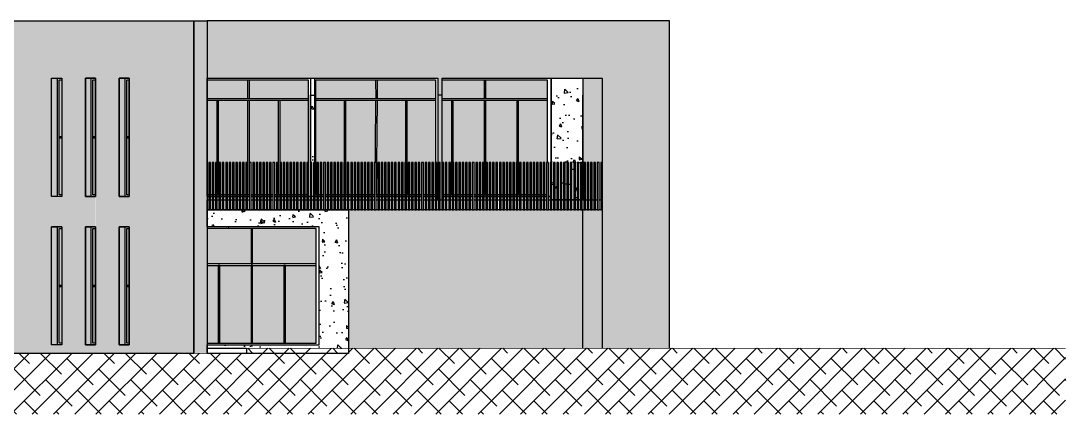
# Model space of a CAD drawing. Header units: metres. Extents: x 2618 to 2886, y 1654 to 1931.
# Drawn here: x 2730.78 to 2761.72, y 1656.35 to 1668 of the extents above; entities that cross this region are included whole.
import ezdxf

# ---------------------------------------------------------------- set-up
doc = ezdxf.new("R2010")
doc.units = ezdxf.units.M
for name, color, linetype in [('A-ELEV0', 7, 'Continuous'), ('A-ELEV3', 2, 'Continuous'), ('A-ELEV5', 5, 'Continuous'), ('A-ELEV7', 8, 'Continuous'), ('A-ELEV8', 9, 'Continuous'), ('A-PATT+', 8, 'Continuous')]:
    doc.layers.add(name, color=color, linetype=linetype)

# ---------------------------------------------------------------- blocks, each defined once
blk = doc.blocks.new('A$C8937a6e4')
blk.add_wipeout([(0.05, 1.4), (0, 1.4), (0, 0), (0.05, 0)]).dxf.layer = 'A-ELEV5'
at = {"layer": 'A-ELEV5'}
blk.add_lwpolyline([(0.05, 1.4), (0, 1.4), (0, 0), (0.05, 0)], close=True, dxfattribs=at)
blk = doc.blocks.new('A$Cb3e85150')
at = {"layer": 'A-ELEV5'}
blk.add_blockref('A$C8937a6e4', (0, 0), dxfattribs=at)
blk.add_blockref('A$C8937a6e4', (0.1, 0), dxfattribs=at)
blk.add_blockref('A$C8937a6e4', (0.2, 0), dxfattribs=at)
blk.add_blockref('A$C8937a6e4', (0.3, 0), dxfattribs=at)
blk.add_blockref('A$C8937a6e4', (0.4, 0), dxfattribs=at)
blk.add_blockref('A$C8937a6e4', (0.5, 0), dxfattribs=at)
blk.add_blockref('A$C8937a6e4', (0.6, 0), dxfattribs=at)
blk.add_blockref('A$C8937a6e4', (0.7, 0), dxfattribs=at)
blk.add_blockref('A$C8937a6e4', (0.8, 0), dxfattribs=at)
blk.add_blockref('A$C8937a6e4', (0.9, 0), dxfattribs=at)
blk.add_blockref('A$C8937a6e4', (1, 0), dxfattribs=at)
blk.add_blockref('A$C8937a6e4', (1.1, 0), dxfattribs=at)
blk.add_blockref('A$C8937a6e4', (1.2, 0), dxfattribs=at)
blk.add_blockref('A$C8937a6e4', (1.3, 0), dxfattribs=at)
blk.add_blockref('A$C8937a6e4', (1.4, 0), dxfattribs=at)
blk.add_blockref('A$C8937a6e4', (1.5, 0), dxfattribs=at)
blk.add_blockref('A$C8937a6e4', (1.6, 0), dxfattribs=at)
blk.add_blockref('A$C8937a6e4', (1.7, 0), dxfattribs=at)
blk.add_blockref('A$C8937a6e4', (1.8, 0), dxfattribs=at)
blk.add_blockref('A$C8937a6e4', (1.9, 0), dxfattribs=at)
blk.add_blockref('A$C8937a6e4', (2, 0), dxfattribs=at)
blk.add_blockref('A$C8937a6e4', (2.1, 0), dxfattribs=at)
blk.add_blockref('A$C8937a6e4', (2.2, 0), dxfattribs=at)
blk.add_blockref('A$C8937a6e4', (2.3, 0), dxfattribs=at)
blk.add_blockref('A$C8937a6e4', (2.4, 0), dxfattribs=at)
blk.add_blockref('A$C8937a6e4', (2.5, 0), dxfattribs=at)
blk.add_blockref('A$C8937a6e4', (2.6, 0), dxfattribs=at)
blk.add_blockref('A$C8937a6e4', (2.7, 0), dxfattribs=at)
blk.add_blockref('A$C8937a6e4', (2.8, 0), dxfattribs=at)
blk.add_blockref('A$C8937a6e4', (2.9, 0), dxfattribs=at)
blk.add_blockref('A$C8937a6e4', (3, 0), dxfattribs=at)
blk.add_blockref('A$C8937a6e4', (3.1, 0), dxfattribs=at)
blk.add_blockref('A$C8937a6e4', (3.2, 0), dxfattribs=at)
blk.add_blockref('A$C8937a6e4', (3.3, 0), dxfattribs=at)
blk.add_blockref('A$C8937a6e4', (3.4, 0), dxfattribs=at)
blk.add_blockref('A$C8937a6e4', (3.5, 0), dxfattribs=at)
blk.add_blockref('A$C8937a6e4', (3.6, 0), dxfattribs=at)
blk.add_blockref('A$C8937a6e4', (3.7, 0), dxfattribs=at)
blk.add_blockref('A$C8937a6e4', (3.8, 0), dxfattribs=at)
blk.add_blockref('A$C8937a6e4', (3.9, 0), dxfattribs=at)
blk.add_blockref('A$C8937a6e4', (4, 0), dxfattribs=at)
blk.add_blockref('A$C8937a6e4', (4.1, 0), dxfattribs=at)
blk.add_blockref('A$C8937a6e4', (4.2, 0), dxfattribs=at)
blk.add_blockref('A$C8937a6e4', (4.3, 0), dxfattribs=at)
blk.add_blockref('A$C8937a6e4', (4.4, 0), dxfattribs=at)
blk.add_blockref('A$C8937a6e4', (4.5, 0), dxfattribs=at)
blk.add_blockref('A$C8937a6e4', (4.6, 0), dxfattribs=at)
blk.add_blockref('A$C8937a6e4', (4.7, 0), dxfattribs=at)
blk.add_blockref('A$C8937a6e4', (4.8, 0), dxfattribs=at)
blk.add_blockref('A$C8937a6e4', (4.9, 0), dxfattribs=at)
blk.add_blockref('A$C8937a6e4', (5.001, 0), dxfattribs=at)
blk.add_blockref('A$C8937a6e4', (5.101, 0), dxfattribs=at)
blk.add_blockref('A$C8937a6e4', (5.201, 0), dxfattribs=at)
blk.add_blockref('A$C8937a6e4', (5.301, 0), dxfattribs=at)
blk.add_blockref('A$C8937a6e4', (5.401, 0), dxfattribs=at)
blk.add_blockref('A$C8937a6e4', (5.501, 0), dxfattribs=at)
blk.add_blockref('A$C8937a6e4', (5.601, 0), dxfattribs=at)
blk.add_blockref('A$C8937a6e4', (5.701, 0), dxfattribs=at)
blk.add_blockref('A$C8937a6e4', (5.801, 0), dxfattribs=at)
blk.add_blockref('A$C8937a6e4', (5.901, 0), dxfattribs=at)
blk.add_blockref('A$C8937a6e4', (6.001, 0), dxfattribs=at)
blk.add_blockref('A$C8937a6e4', (6.101, 0), dxfattribs=at)
blk.add_blockref('A$C8937a6e4', (6.201, 0), dxfattribs=at)
blk.add_blockref('A$C8937a6e4', (6.301, 0), dxfattribs=at)
blk.add_blockref('A$C8937a6e4', (6.401, 0), dxfattribs=at)
blk.add_blockref('A$C8937a6e4', (6.501, 0), dxfattribs=at)
blk.add_blockref('A$C8937a6e4', (6.601, 0), dxfattribs=at)
blk.add_blockref('A$C8937a6e4', (6.701, 0), dxfattribs=at)
blk.add_blockref('A$C8937a6e4', (6.801, 0), dxfattribs=at)
blk.add_blockref('A$C8937a6e4', (6.901, 0), dxfattribs=at)
blk.add_blockref('A$C8937a6e4', (7.001, 0), dxfattribs=at)
blk.add_blockref('A$C8937a6e4', (7.101, 0), dxfattribs=at)
blk.add_blockref('A$C8937a6e4', (7.201, 0), dxfattribs=at)
blk.add_blockref('A$C8937a6e4', (7.301, 0), dxfattribs=at)
blk.add_blockref('A$C8937a6e4', (7.401, 0), dxfattribs=at)
blk.add_blockref('A$C8937a6e4', (7.501, 0), dxfattribs=at)
blk.add_blockref('A$C8937a6e4', (7.601, 0), dxfattribs=at)
blk.add_blockref('A$C8937a6e4', (7.701, 0), dxfattribs=at)
blk.add_blockref('A$C8937a6e4', (7.801, 0), dxfattribs=at)
blk.add_blockref('A$C8937a6e4', (7.901, 0), dxfattribs=at)
blk.add_blockref('A$C8937a6e4', (8.001, 0), dxfattribs=at)
blk.add_blockref('A$C8937a6e4', (8.101, 0), dxfattribs=at)
blk.add_blockref('A$C8937a6e4', (8.201, 0), dxfattribs=at)
blk.add_blockref('A$C8937a6e4', (8.301, 0), dxfattribs=at)
blk.add_blockref('A$C8937a6e4', (8.401, 0), dxfattribs=at)
blk.add_blockref('A$C8937a6e4', (8.501, 0), dxfattribs=at)
blk.add_blockref('A$C8937a6e4', (8.601, 0), dxfattribs=at)
blk.add_blockref('A$C8937a6e4', (8.701, 0), dxfattribs=at)
blk.add_blockref('A$C8937a6e4', (8.801, 0), dxfattribs=at)
blk.add_blockref('A$C8937a6e4', (8.901, 0), dxfattribs=at)
blk.add_blockref('A$C8937a6e4', (9.001, 0), dxfattribs=at)
blk.add_blockref('A$C8937a6e4', (9.101, 0), dxfattribs=at)
blk.add_blockref('A$C8937a6e4', (9.201, 0), dxfattribs=at)
blk.add_blockref('A$C8937a6e4', (9.301, 0), dxfattribs=at)
blk.add_blockref('A$C8937a6e4', (9.401, 0), dxfattribs=at)
blk.add_blockref('A$C8937a6e4', (9.501, 0), dxfattribs=at)
blk.add_blockref('A$C8937a6e4', (9.601, 0), dxfattribs=at)
blk.add_blockref('A$C8937a6e4', (9.701, 0), dxfattribs=at)
blk.add_blockref('A$C8937a6e4', (9.801, 0), dxfattribs=at)
blk.add_blockref('A$C8937a6e4', (9.901, 0), dxfattribs=at)
blk.add_blockref('A$C8937a6e4', (10.001, 0), dxfattribs=at)
blk.add_blockref('A$C8937a6e4', (10.101, 0), dxfattribs=at)
blk.add_blockref('A$C8937a6e4', (10.201, 0), dxfattribs=at)
blk.add_blockref('A$C8937a6e4', (10.301, 0), dxfattribs=at)
blk.add_blockref('A$C8937a6e4', (10.401, 0), dxfattribs=at)
blk.add_blockref('A$C8937a6e4', (10.501, 0), dxfattribs=at)
blk.add_blockref('A$C8937a6e4', (10.601, 0), dxfattribs=at)
blk.add_blockref('A$C8937a6e4', (10.701, 0), dxfattribs=at)
blk.add_blockref('A$C8937a6e4', (10.801, 0), dxfattribs=at)
blk.add_blockref('A$C8937a6e4', (10.901, 0), dxfattribs=at)
blk.add_blockref('A$C8937a6e4', (11.001, 0), dxfattribs=at)
blk.add_blockref('A$C8937a6e4', (11.101, 0), dxfattribs=at)
blk.add_blockref('A$C8937a6e4', (11.201, 0), dxfattribs=at)
blk.add_blockref('A$C8937a6e4', (11.301, 0), dxfattribs=at)
blk.add_blockref('A$C8937a6e4', (11.401, 0), dxfattribs=at)
blk.add_blockref('A$C8937a6e4', (11.501, 0), dxfattribs=at)
blk.add_blockref('A$C8937a6e4', (11.601, 0), dxfattribs=at)
blk = doc.blocks.new('A$C2961c447')
blk.add_wipeout([(0.05, 1.725), (0.05, 1.775), (0.127, 1.775), (0.127, 1.725)]).dxf.layer = 'A-ELEV5'
at = {"layer": 'A-ELEV5', "transparency": 33554457}
h = blk.add_hatch(color=256, dxfattribs=at)
h.dxf.hatch_style = 1
h.paths.add_polyline_path([(0.127, 3.45), (0.05, 3.45), (0.05, 1.775), (0.127, 1.775)])
h.paths.add_polyline_path([(0.127, 1.725), (0.05, 1.725), (0.05, 0.05), (0.127, 0.05)])
blk.add_wipeout([(0, 0.05), (0, 0), (0.127, 0), (0.127, 3.5), (0, 3.5), (0, 3.45), (0.127, 3.45), (0.127, 0.05), (0.05, 0.05), (0.05, 3.45), (0, 3.45)]).dxf.layer = 'A-ELEV5'
at = {"layer": 'A-ELEV5'}
for points in [[(0, 3.5), (0.127, 3.5), (0.127, 0), (0, 0)], [(0.05, 3.45), (0.127, 3.45), (0.127, 0.05), (0.05, 0.05)], [(0.05, 1.725), (0.05, 1.775), (0.127, 1.775), (0.127, 1.725)]]:
    blk.add_lwpolyline(points, close=True, dxfattribs=at)
blk = doc.blocks.new('A$C8b5fee9b')
blk.add_wipeout([(4.406, 2.35), (4.406, 2.4), (1.178, 2.4), (1.178, 2.35)]).dxf.layer = 'A-ELEV5'
blk.add_wipeout([(4.499, 0.05), (4.499, 0), (1.178, 0), (1.178, 3.5), (4.499, 3.5), (4.499, 3.45), (1.178, 3.45), (1.178, 0.05), (4.406, 0.05), (4.406, 3.45), (4.499, 3.45)]).dxf.layer = 'A-ELEV5'
at = {"layer": 'A-ELEV5', "transparency": 33554457}
h = blk.add_hatch(color=256, dxfattribs=at)
h.dxf.hatch_style = 1
h.paths.add_polyline_path([(2.479, 3.45), (1.178, 3.45), (1.178, 2.4), (2.479, 2.4)])
h.paths.add_polyline_path([(4.406, 3.45), (2.523, 3.45), (2.523, 2.4), (4.406, 2.4)])
h.paths.add_polyline_path([(4.406, 2.35), (3.497, 2.35), (3.497, 0.05), (4.406, 0.05)])
h.paths.add_polyline_path([(3.453, 2.35), (2.523, 2.35), (2.523, 0.05), (3.453, 0.05)])
h.paths.add_polyline_path([(2.479, 2.35), (1.549, 2.35), (1.549, 0.05), (2.479, 0.05)])
h.paths.add_polyline_path([(1.505, 2.35), (1.178, 2.35), (1.178, 0.05), (1.505, 0.05)])
at = {"layer": 'A-ELEV5'}
for points in [[(4.406, 3.45), (1.178, 3.45), (1.178, 0.05), (4.406, 0.05)], [(4.406, 2.35), (4.406, 2.4), (1.178, 2.4), (1.178, 2.35)], [(1.549, 2.35), (1.505, 2.35), (1.505, 0.05), (1.549, 0.05)]]:
    blk.add_lwpolyline(points, close=True, dxfattribs=at)
for points in [[(2.523, 2.35), (2.479, 2.35), (2.479, 0.05), (2.523, 0.05)], [(3.497, 2.35), (3.453, 2.35), (3.453, 0.05), (3.497, 0.05)]]:
    blk.add_wipeout(points).dxf.layer = 'A-ELEV5'
for points in [[(2.523, 2.35), (2.479, 2.35), (2.479, 0.05), (2.523, 0.05)], [(3.497, 2.35), (3.453, 2.35), (3.453, 0.05), (3.497, 0.05)]]:
    blk.add_lwpolyline(points, close=True, dxfattribs=at)
blk.add_wipeout([(2.523, 3.45), (2.479, 3.45), (2.479, 2.4), (2.523, 2.4)]).dxf.layer = 'A-ELEV5'
blk.add_lwpolyline([(2.523, 3.45), (2.479, 3.45), (2.479, 2.4), (2.523, 2.4)], close=True, dxfattribs=at)
blk = doc.blocks.new('A$Ce9b1fc73')
at = {"layer": 'A-ELEV5', "transparency": 33554457}
h = blk.add_hatch(color=256, dxfattribs=at)
h.dxf.hatch_style = 1
h.paths.add_polyline_path([(4.131, 3.45), (2.378, 3.45), (2.378, 2.9), (4.131, 2.9)])
h.paths.add_polyline_path([(2.334, 3.45), (1.137, 3.45), (1.137, 2.9), (2.334, 2.9)])
h.paths.add_polyline_path([(1.425, 2.85), (1.137, 2.85), (1.137, 0.05), (1.425, 0.05)])
h.paths.add_polyline_path([(2.334, 2.85), (1.468, 2.85), (1.468, 0.05), (2.334, 0.05)])
h.paths.add_polyline_path([(3.244, 2.85), (2.378, 2.85), (2.378, 0.05), (3.244, 0.05)])
h.paths.add_polyline_path([(4.131, 2.85), (3.287, 2.85), (3.287, 0.05), (4.131, 0.05)])
at = {"layer": 'A-ELEV5'}
for p, q in [((2.334, 3.45), (2.334, 2.9)), ((2.378, 3.45), (2.378, 2.9)), ((1.137, 2.9), (4.131, 2.9)), ((1.137, 2.85), (4.131, 2.85)), ((1.425, 2.85), (1.425, 0.05)), ((1.468, 2.85), (1.468, 0.05)), ((2.334, 2.85), (2.334, 0.05)), ((2.378, 2.85), (2.378, 0.05)), ((3.244, 2.85), (3.244, 0.05)), ((3.287, 2.85), (3.287, 0.05))]:
    blk.add_line(p, q, dxfattribs=at)
for points in [[(1.137, 3.5), (4.2, 3.5), (4.2, 0), (1.137, 0)], [(1.137, 3.45), (4.131, 3.45), (4.131, 0.05), (1.137, 0.05)]]:
    blk.add_lwpolyline(points, close=True, dxfattribs=at)
blk = doc.blocks.new('A$Cb52fa02b')
at = {"layer": 'A-ELEV3', "transparency": 33554457}
h = blk.add_hatch(color=256, dxfattribs=at)
h.dxf.hatch_style = 1
h.paths.add_polyline_path([(4.342, 3.45), (2.525, 3.45), (2.525, 2.9), (4.342, 2.9)])
h.paths.add_polyline_path([(2.482, 3.45), (1.234, 3.45), (1.234, 2.9), (2.482, 2.9)])
h.paths.add_polyline_path([(1.516, 2.85), (1.234, 2.85), (1.234, 0.05), (1.516, 0.05)])
h.paths.add_polyline_path([(2.482, 2.85), (1.56, 2.85), (1.56, 0.05), (2.482, 0.05)])
h.paths.add_polyline_path([(3.448, 2.85), (2.525, 2.85), (2.525, 0.05), (3.448, 0.05)])
h.paths.add_polyline_path([(4.342, 2.85), (3.491, 2.85), (3.491, 0.05), (4.342, 0.05)])
at = {"layer": 'A-ELEV3'}
for p, q in [((2.482, 2.9, 0), (2.482, 3.45, 0)), ((2.525, 2.9, 0), (2.525, 3.45, 0)), ((1.234, 2.9, 0), (4.342, 2.9, 0)), ((1.234, 2.85, 0), (4.342, 2.85, 0)), ((1.516, 0.05), (1.516, 2.85, 0)), ((1.56, 0.05), (1.56, 2.85, 0)), ((2.482, 0.05), (2.482, 2.85, 0)), ((2.525, 0.05), (2.525, 2.85, 0)), ((3.448, 0.05), (3.448, 2.85, 0)), ((3.491, 0.05), (3.491, 2.85, 0))]:
    blk.add_line(p, q, dxfattribs=at)
for points in [[(1.234, 3.5), (4.46, 3.5), (4.46, 0), (1.234, 0)], [(1.234, 3.45), (4.342, 3.45), (4.342, 0.05), (1.234, 0.05)]]:
    blk.add_lwpolyline(points, close=True, dxfattribs=at)
blk = doc.blocks.new('A$C582c61e9')
at = {"layer": 'A-ELEV5', "transparency": 33554457}
h = blk.add_hatch(color=256, dxfattribs=at)
h.dxf.hatch_style = 1
h.paths.add_polyline_path([(4.132, 3.45), (2.408, 3.45), (2.403, 2.9), (4.132, 2.9)])
h.paths.add_polyline_path([(2.358, 3.45), (0.586, 3.45), (0.586, 2.9), (2.36, 2.9)])
h.paths.add_polyline_path([(1.425, 2.85), (0.586, 2.85), (0.586, 0.05), (1.425, 0.05)])
h.paths.add_polyline_path([(2.359, 2.85), (1.469, 2.85), (1.469, 0.05), (2.334, 0.05)])
h.paths.add_polyline_path([(3.244, 2.85), (2.402, 2.85), (2.377, 0.05), (3.244, 0.05)])
h.paths.add_polyline_path([(4.132, 2.85), (3.287, 2.85), (3.287, 0.05), (4.132, 0.05)])
at = {"layer": 'A-ELEV5'}
for p, q in [((2.358, 3.45), (2.36, 2.9)), ((2.408, 3.45), (2.403, 2.9)), ((0.586, 2.9), (4.132, 2.9)), ((0.586, 2.85), (4.132, 2.85)), ((1.425, 2.85), (1.425, 0.05)), ((1.469, 2.85), (1.469, 0.05)), ((2.359, 2.85), (2.334, 0.05)), ((2.402, 2.85), (2.377, 0.05)), ((3.244, 2.85), (3.244, 0.05)), ((3.287, 2.85), (3.287, 0.05))]:
    blk.add_line(p, q, dxfattribs=at)
for points in [[(0.563, 3.5), (4.2, 3.5), (4.2, 0), (0.563, 0)], [(0.586, 3.45), (4.132, 3.45), (4.132, 0.05), (0.586, 0.05)]]:
    blk.add_lwpolyline(points, close=True, dxfattribs=at)

msp = doc.modelspace()

# ---------------------------------------------------------------- hatches: boundary and pattern name
at = {"layer": 'A-ELEV5', "true_color": 0xe8cac9}
h = msp.add_hatch(color=254, dxfattribs=at)
h.dxf.hatch_style = 1
h.paths.add_polyline_path([(2735.903, 1668.004), (2729.939, 1668.004), (2729.939, 1658.154), (2731.033, 1658.154), (2731.033, 1658.154), (2731.689, 1658.154), (2731.689, 1658.704), (2731.689, 1666.304), (2731.989, 1666.304), (2731.989, 1658.704), (2731.989, 1658.154), (2732.689, 1658.154), (2732.689, 1658.704), (2732.69, 1666.304), (2732.99, 1666.304), (2732.989, 1658.704), (2732.989, 1658.157), (2735.304, 1658.154), (2735.903, 1658.154)])
h.paths.add_polyline_path([(2732.989, 1662.804), (2732.689, 1662.804), (2732.689, 1661.904), (2732.989, 1661.904)], flags=17)
h.paths.add_polyline_path([(2731.989, 1662.804), (2731.689, 1662.804), (2731.689, 1661.904), (2731.989, 1661.904)], flags=17)
h.paths.add_polyline_path([(2732.989, 1658.404), (2732.689, 1658.404), (2732.689, 1658.154), (2732.989, 1658.154)], flags=17)
h.paths.add_polyline_path([(2731.989, 1658.404), (2731.689, 1658.404), (2731.689, 1658.154), (2731.989, 1658.154)], flags=17)
h.paths.add_polyline_path([(2733.689, 1662.804), (2733.989, 1662.804), (2733.989, 1666.304), (2733.689, 1666.304)], flags=16)
h.paths.add_polyline_path([(2733.689, 1658.404), (2733.989, 1658.404), (2733.989, 1661.904), (2733.689, 1661.904)], flags=16)
h = msp.add_hatch(color=254, dxfattribs=at)
h.dxf.hatch_style = 1
h.paths.add_polyline_path([(2740.481, 1662.404), (2740.481, 1658.304), (2742.224, 1658.304), (2747.416, 1658.304), (2747.416, 1662.404)])
at = {"layer": 'A-ELEV8', "true_color": 0xc7c8ca}
h = msp.add_hatch(color=9, dxfattribs=at)
h.dxf.hatch_style = 1
h.paths.add_polyline_path([(2731.863, 1662.804), (2731.689, 1662.804), (2731.689, 1666.304), (2731.863, 1666.304)])
h = msp.add_hatch(color=9, dxfattribs=at)
h.dxf.hatch_style = 1
h.paths.add_polyline_path([(2732.863, 1662.804), (2732.689, 1662.804), (2732.689, 1666.304), (2732.863, 1666.304)])
h = msp.add_hatch(color=9, dxfattribs=at)
h.dxf.hatch_style = 1
h.paths.add_polyline_path([(2733.863, 1662.804), (2733.689, 1662.804), (2733.689, 1666.304), (2733.863, 1666.304)])
h = msp.add_hatch(color=9, dxfattribs=at)
h.dxf.hatch_style = 1
h.paths.add_polyline_path([(2731.863, 1658.404), (2731.689, 1658.404), (2731.689, 1661.904), (2731.863, 1661.904)])
h = msp.add_hatch(color=9, dxfattribs=at)
h.dxf.hatch_style = 1
h.paths.add_polyline_path([(2732.863, 1658.404), (2732.689, 1658.404), (2732.689, 1661.904), (2732.863, 1661.904)])
h = msp.add_hatch(color=9, dxfattribs=at)
h.dxf.hatch_style = 1
h.paths.add_polyline_path([(2733.863, 1658.404), (2733.689, 1658.404), (2733.689, 1661.904), (2733.863, 1661.904)])
at = {"layer": 'A-PATT+', "transparency": 33554513}
h = msp.add_hatch(dxfattribs=at)
h.set_pattern_fill('AR-CONC', color=256, scale=0.005, angle=270)
h.set_pattern_definition([(320, (3.9368, 0), (-0.07969543, -0.91092334), [0.09525, -1.04775]), (265, (3.9368, 0), (0.95528423, 0.1762171), [0.0762, -0.83820292]), (10.451445, (3.9302, -0.0759), (0.87558876, -0.73470624), [0.08095004, -0.89045122]), (316.1842, (4.1908, -5e-17), (-0.21021164, -1.3553952), [0.142875, -1.571625]), (6.635558, (4.1733, -0.113), (1.2371306, -1.18702067), [0.1214251, -1.33567804]), (261.18415, (4.1908, -5e-17), (1.2371306, -1.1870207), [0.11429984, -1.25729866]), (291, (4.1273, -0.127), (-0.51132599, -0.75807196), [0.09525, -1.04775]), (236, (4.1273, -0.127), (0.92093983, -0.30901014), [0.0762, -0.8382]), (341.451445, (4.0847, -0.1902), (0.40961384, -1.0670821), [0.08095004, -0.8904497]), (307.5, (3.93682, 0), (0.422775194, -0.015443016), [0, -0.82804, 0, -0.8509, 0, -0.841375]), (277.5, (3.9368, 0), (0.500902874, -0.33409831), [0, -0.48514, 0, -0.80899, 0, -0.320675]), (237.5, (3.93682, 0.2832), (-0.02864372, -0.677952976), [0, -0.3175, 0, -0.9906, 0, -1.31445]), (227.5, (3.9368, 0.4102), (0.12713246, -0.74064591), [0, -0.41275, 0, -0.65786, 0, -0.93345])])
h.paths.add_polyline_path([(2746.479, 1666.304), (2747.416, 1666.304), (2747.416, 1662.704), (2746.479, 1662.704)])

# ---------------------------------------------------------------- linework, layer by layer
at = {"layer": 'A-ELEV3'}
for p, q in [((2736.292, 1666.304, 0), (2743.122, 1666.304, 0)), ((2747.416, 1662.704, 0), (2747.416, 1665.804, 0)), ((2736.293, 1662.804, 0), (2739.356, 1662.804, 0)), ((2739.486, 1662.804, 0), (2743.123, 1662.804, 0)), ((2743.253, 1662.804, 0), (2746.479, 1662.804, 0)), ((2747.416, 1658.304, 0), (2747.416, 1662.404, 0))]:
    msp.add_line(p, q, dxfattribs=at)
at = {"layer": 'A-ELEV3', "elevation": 0}
msp.add_lwpolyline([(2743.252, 1666.304), (2747.99, 1666.304), (2747.99, 1658.304)], dxfattribs=at)
msp.add_lwpolyline([(2743.122, 1662.704), (2743.252, 1662.704), (2743.252, 1665.804), (2743.122, 1665.804)], close=True, dxfattribs=at)
at = {"layer": 'A-ELEV5'}
for p, q in [((2731.989, 1661.904, 0), (2731.689, 1661.904, 0)), ((2732.989, 1661.904, 0), (2732.689, 1661.904, 0))]:
    msp.add_line(p, q, dxfattribs=at)
at = {"layer": 'A-ELEV5', "elevation": 0}
for points in [[(2729.939, 1668.004), (2735.903, 1668.004), (2735.903, 1658.154), (2735.304, 1658.154), (2735.304, 1658.154), (2731.033, 1658.154), (2731.033, 1658.154), (2729.939, 1658.154)], [(2731.689, 1662.804), (2731.69, 1666.304), (2731.99, 1666.304), (2731.989, 1662.804)], [(2732.989, 1662.804), (2732.989, 1666.304), (2732.689, 1666.304), (2732.689, 1662.804)], [(2746.479, 1666.304), (2747.416, 1666.304), (2747.416, 1662.704), (2746.479, 1662.704)], [(2739.356, 1665.804), (2739.486, 1665.804), (2739.486, 1662.804), (2739.356, 1662.804)], [(2736.293, 1662.704), (2747.991, 1662.704), (2747.991, 1662.404), (2736.293, 1662.404)], [(2732.989, 1658.404), (2732.989, 1661.904), (2732.689, 1661.904), (2732.689, 1658.404)]]:
    msp.add_lwpolyline(points, close=True, dxfattribs=at)
at = {"layer": 'A-ELEV5'}
for points in [[(2733.689, 1662.804), (2733.989, 1662.804), (2733.989, 1666.304), (2733.689, 1666.304)], [(2733.689, 1662.804), (2733.989, 1662.804), (2733.989, 1666.304), (2733.689, 1666.304)], [(2733.689, 1658.404), (2733.989, 1658.404), (2733.989, 1661.904), (2733.689, 1661.904)]]:
    msp.add_lwpolyline(points, close=True, dxfattribs=at)
for points in [[(2733.989, 1662.804), (2733.689, 1662.804), (2733.689, 1666.304), (2733.989, 1666.304), (2733.989, 1662.804), (2733.689, 1662.804)], [(2733.989, 1658.404), (2733.689, 1658.404), (2733.689, 1661.904), (2733.989, 1661.904), (2733.989, 1658.404), (2733.689, 1658.404)]]:
    msp.add_lwpolyline(points, dxfattribs=at)
at = {"layer": 'A-ELEV5', "elevation": 0}
msp.add_lwpolyline([(2731.989, 1658.404), (2731.689, 1658.404), (2731.689, 1661.904), (2731.989, 1661.904), (2731.989, 1658.404), (2731.689, 1658.404)], dxfattribs=at)
at = {"layer": 'A-ELEV7', "elevation": 0}
for points in [[(2731.863, 1662.804), (2731.689, 1662.804), (2731.689, 1666.304), (2731.863, 1666.304)], [(2733.863, 1662.804), (2733.689, 1662.804), (2733.689, 1666.304), (2733.863, 1666.304)], [(2733.863, 1658.404), (2733.689, 1658.404), (2733.689, 1661.904), (2733.863, 1661.904)]]:
    msp.add_lwpolyline(points, close=True, dxfattribs=at)
at = {"layer": 'A-ELEV7'}
for points in [[(2732.863, 1662.804), (2732.689, 1662.804), (2732.689, 1666.304), (2732.863, 1666.304)], [(2731.863, 1658.404), (2731.689, 1658.404), (2731.689, 1661.904), (2731.863, 1661.904)], [(2732.863, 1658.404), (2732.689, 1658.404), (2732.689, 1661.904), (2732.863, 1661.904)]]:
    msp.add_lwpolyline(points, close=True, dxfattribs=at)

# ---------------------------------------------------------------- block references
at = {"layer": 'A-ELEV3'}
msp.add_blockref('A$Cb52fa02b', (2742.019, 1662.804, 0), dxfattribs=at)
at = {"layer": 'A-ELEV5'}
for name, p in [('A$Ce9b1fc73', (2735.156, 1662.804, 0)), ('A$C582c61e9', (2738.923, 1662.804, 0)), ('A$C8b5fee9b', (2735.116, 1658.404, 0))]:
    msp.add_blockref(name, p, dxfattribs=at)

# ---------------------------------------------------------------- next in the draw order: hatches: boundary and pattern name
at = {"layer": 'A-ELEV3', "true_color": 0xca8581}
h = msp.add_hatch(color=23, dxfattribs=at)
h.dxf.hatch_style = 1
h.paths.add_polyline_path([(2747.991, 1666.304), (2747.416, 1666.304), (2747.416, 1662.704), (2747.991, 1662.704)], flags=17)
h.paths.add_polyline_path([(2747.991, 1662.404), (2747.416, 1662.404), (2747.416, 1658.304), (2747.991, 1658.304)], flags=17)
h.paths.add_polyline_path([(2736.293, 1668.004), (2735.903, 1668.004), (2735.903, 1658.154), (2736.293, 1658.154)])
h.paths.add_polyline_path([(2743.123, 1668.004), (2736.293, 1668.004), (2736.293, 1666.304), (2743.123, 1666.304)])
h.paths.add_polyline_path([(2749.983, 1668.004), (2743.253, 1668.004), (2743.253, 1666.304), (2747.991, 1666.304), (2747.991, 1658.304), (2749.983, 1658.304)])
h.paths.add_polyline_path([(2743.123, 1662.704), (2743.253, 1662.704), (2743.253, 1668.004), (2743.123, 1668.004)])
at = {"layer": 'A-PATT+', "transparency": 33554513}
h = msp.add_hatch(dxfattribs=at)
h.set_pattern_fill('AR-CONC', color=256, scale=0.005, angle=270)
h.set_pattern_definition([(320, (4.0568, -0.12275), (-0.07969543, -0.91092334), [0.09525, -1.04775]), (265, (4.0568, -0.1227), (0.95528423, 0.1762171), [0.0762, -0.83820292]), (10.451445, (4.0501, -0.1987), (0.87558876, -0.73470624), [0.08095004, -0.89045122]), (316.1842, (4.3108, -0.1227), (-0.21021164, -1.3553952), [0.142875, -1.571625]), (6.635558, (4.2933, -0.2357), (1.2371306, -1.18702067), [0.1214251, -1.33567804]), (261.18415, (4.3108, -0.1227), (1.2371306, -1.1870207), [0.11429984, -1.25729866]), (291, (4.2473, -0.24975), (-0.51132599, -0.75807196), [0.09525, -1.04775]), (236, (4.2473, -0.2497), (0.92093983, -0.30901014), [0.0762, -0.8382]), (341.451445, (4.2047, -0.3129), (0.40961384, -1.0670821), [0.08095004, -0.8904497]), (307.5, (4.05678, -0.12275), (0.422775194, -0.015443016), [0, -0.82804, 0, -0.8509, 0, -0.841375]), (277.5, (4.0568, -0.12275), (0.500902874, -0.33409831), [0, -0.48514, 0, -0.80899, 0, -0.320675]), (237.5, (4.05678, 0.16046), (-0.02864372, -0.677952976), [0, -0.3175, 0, -0.9906, 0, -1.31445]), (227.5, (4.0568, 0.28746), (0.12713246, -0.74064591), [0, -0.41275, 0, -0.65786, 0, -0.93345])])
h.paths.add_polyline_path([(2736.293, 1662.404), (2736.293, 1661.904), (2739.615, 1661.904), (2739.615, 1658.404), (2736.25, 1658.404), (2736.25, 1658.304), (2740.481, 1658.304), (2740.481, 1662.404)])
h.paths.add_polyline_path([(2739.356, 1662.804), (2739.486, 1662.804), (2739.486, 1665.804), (2739.356, 1665.804)])
h = msp.add_hatch(dxfattribs=at)
h.set_pattern_fill('ANSI38', color=256, scale=0.14, angle=180, style=0)
h.set_pattern_definition([(225, (3.9368, -79.4941), (0.314308964, -0.314308964), []), (315, (3.9368, -79.4941), (0.94292689, -0.314308964), [1.11125, -0.66675])])
h.paths.add_polyline_path([(2761.707, 1656.355), (2761.707, 1658.304), (2737.462, 1658.304), (2737.462, 1658.154), (2737.072, 1658.154), (2737.072, 1658.154), (2732.801, 1658.154), (2703.36, 1658.154), (2703.36, 1658.304), (2677.553, 1658.304), (2677.553, 1656.355)])

# ---------------------------------------------------------------- next in the draw order: linework, layer by layer
at = {"layer": 'A-ELEV0', "lineweight": 5, "const_width": 0.02, "elevation": 0}
msp.add_lwpolyline([(2761.71, 1658.304), (2737.462, 1658.304), (2737.462, 1658.154), (2737.072, 1658.154), (2737.072, 1658.154), (2732.801, 1658.154), (2732.801, 1658.154), (2703.36, 1658.154), (2703.36, 1658.304), (2677.553, 1658.304)], dxfattribs=at)
at = {"layer": 'A-ELEV0', "elevation": 0}
msp.add_lwpolyline([(2737.462, 1658.154), (2736.293, 1658.154), (2736.293, 1658.304), (2737.462, 1658.304)], close=True, dxfattribs=at)
at = {"layer": 'A-ELEV3', "elevation": 0}
for points in [[(2735.903, 1658.154), (2735.903, 1668.004), (2736.293, 1668.004), (2736.293, 1658.154)], [(2749.983, 1658.304), (2749.983, 1668.004), (2736.293, 1668.004)]]:
    msp.add_lwpolyline(points, dxfattribs=at)
at = {"layer": 'A-ELEV5', "elevation": 0}
msp.add_lwpolyline([(2739.615, 1661.904), (2736.293, 1661.904), (2736.293, 1662.404), (2740.481, 1662.404), (2740.481, 1658.154), (2736.293, 1658.154), (2736.293, 1658.404), (2739.615, 1658.404)], close=True, dxfattribs=at)

# ---------------------------------------------------------------- next in the draw order: block references
at = {"layer": 'A-ELEV5'}
for p in [(2731.863, 1662.804, 0), (2732.863, 1662.804, 0), (2733.863, 1662.804, 0)]:
    msp.add_blockref('A$C2961c447', p, dxfattribs=at)

# ---------------------------------------------------------------- next in the draw order: block references
for name, p in [('A$Cb3e85150', (2736.343, 1662.404, 0)), ('A$C2961c447', (2731.863, 1658.404)), ('A$C2961c447', (2732.863, 1658.404)), ('A$C2961c447', (2733.863, 1658.404, 0))]:
    msp.add_blockref(name, p, dxfattribs=at)

doc.saveas('drawing.dxf')
